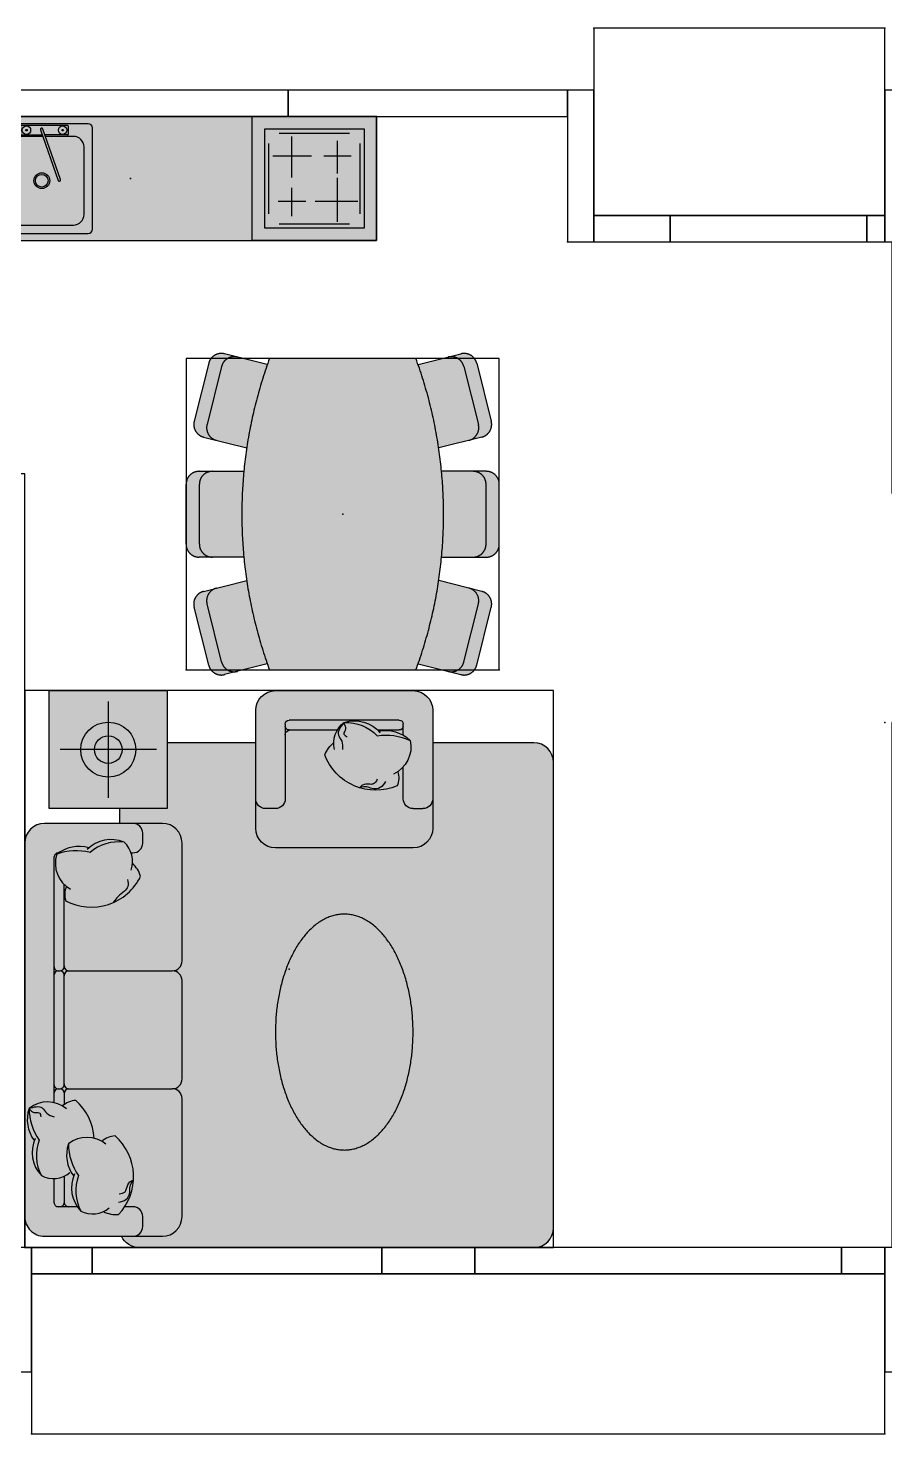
# Model space of a CAD drawing. Header units: millimetres. Extents: x 0 to 12300, y -300 to 6493.
# Drawn here: x 3159 to 7297, y -300 to 6493 of the extents above; entities that cross this region are included whole.
import ezdxf

# ---------------------------------------------------------------- set-up
doc = ezdxf.new("R2010")
doc.units = ezdxf.units.MM
for name, color, linetype, true_color in [('Furniture', 37, 'Continuous', 0x75664f), ('FurnitureRefRec', 254, 'Continuous', 0xd5d5d5), ('PT Top Left', 52, 'Continuous', 0xcdcd00), ('PT Top Left Furniture', 211, 'Continuous', 0xff7fff), ('PT Top Right', 96, 'Continuous', 0x007f00), ('PT Top Right Furniture', 200, 'Continuous', 0xbf3fff), ('Walls', 1, 'Continuous', 0xff0000)]:
    doc.layers.add(name, color=color, linetype=linetype, true_color=true_color)
for name, color, linetype in [('Rooms$Living Room', 7, 'Continuous'), ('Rooms$Terrace', 7, 'Continuous'), ('Windows', 7, 'Continuous')]:
    doc.layers.add(name, color=color, linetype=linetype)

# ---------------------------------------------------------------- blocks, each defined once
blk = doc.blocks.new('Tafel Klein')
at = {"layer": 'Furniture', "true_color": 0xffffff}
blk.add_hatch(color=7, dxfattribs=at).paths.add_polyline_path([(717.8, 449.1), (647.5, 729.5), (647.2, 730.6), (646.9, 731.7), (646.6, 732.8), (646.2, 733.8), (645.9, 734.9), (645.5, 736), (645.1, 737), (644.7, 738.1), (644.2, 739.1), (643.8, 740.1), (643.3, 741.1), (642.8, 742.1), (642.3, 743.1), (641.8, 744.1), (640.7, 746), (639.6, 747.8), (638.5, 749.6), (637.2, 751.3), (636, 753), (634.7, 754.6), (633.3, 756.1), (632, 757.6), (630.5, 759), (629.2, 760.3), (627.9, 761.5), (626.5, 762.7), (625, 763.8), (623.5, 765), (622, 766.1), (620.4, 767.1), (618.8, 768.1), (617.1, 769.1), (615.3, 770), (613.6, 770.9), (611.8, 771.7), (609.9, 772.5), (608, 773.2), (606.1, 773.9), (604.2, 774.5), (602.2, 775), (600.2, 775.5), (598.1, 775.9), (596.1, 776.3), (594, 776.6), (592, 776.8), (589.9, 776.9), (587.8, 777), (585.7, 777), (583.6, 776.9), (581.5, 776.8), (579.4, 776.6), (577.4, 776.3), (575.3, 776), (573.3, 775.6), (571.3, 775.1), (364.2, 723.2), (353.6, 752.7), (-353.6, 752.7), (-364.2, 723.2), (-571.3, 775.1), (-573.3, 775.6), (-575.4, 776), (-577.5, 776.4), (-579.6, 776.6), (-581.7, 776.8), (-583.8, 777), (-585.9, 777), (-588.1, 777), (-590.2, 776.9), (-592.3, 776.7), (-594.4, 776.5), (-596.5, 776.2), (-598.6, 775.8), (-600.7, 775.4), (-602.7, 774.9), (-604.7, 774.3), (-606.7, 773.7), (-608.7, 773), (-610.6, 772.2), (-612.5, 771.4), (-614.3, 770.6), (-616.1, 769.6), (-617.8, 768.7), (-619.5, 767.6), (-621.2, 766.6), (-622.8, 765.5), (-624.4, 764.3), (-625.9, 763.2), (-627.3, 762), (-628.7, 760.7), (-630.1, 759.5), (-631.4, 758.2), (-632.7, 756.8), (-634, 755.3), (-635.3, 753.8), (-636.5, 752.2), (-637.7, 750.6), (-638.9, 748.9), (-640, 747.2), (-641.1, 745.4), (-642.1, 743.6), (-643, 741.7), (-643.9, 739.7), (-644.8, 737.8), (-645.6, 735.7), (-646.3, 733.7), (-646.9, 731.6), (-647.2, 730.5), (-647.5, 729.5), (-717.8, 449.1), (-718.3, 447.1), (-718.7, 445), (-719, 442.9), (-719.3, 440.8), (-719.5, 438.7), (-719.6, 436.6), (-719.7, 434.5), (-719.6, 432.3), (-719.6, 430.2), (-719.4, 428.1), (-719.2, 426), (-718.9, 423.9), (-718.5, 421.8), (-718.1, 419.7), (-717.5, 417.7), (-717, 415.7), (-716.3, 413.7), (-715.6, 411.7), (-714.9, 409.8), (-714.1, 407.9), (-713.2, 406.1), (-712.3, 404.3), (-711.3, 402.6), (-710.3, 400.8), (-709.2, 399.2), (-708.1, 397.6), (-707, 396), (-705.8, 394.5), (-704.6, 393.1), (-703.4, 391.7), (-702.1, 390.3), (-700.8, 389), (-699.4, 387.7), (-698, 386.4), (-696.5, 385.1), (-694.9, 383.9), (-693.3, 382.7), (-691.6, 381.5), (-689.9, 380.4), (-688.1, 379.3), (-686.2, 378.3), (-684.3, 377.4), (-682.4, 376.5), (-680.4, 375.6), (-678.4, 374.8), (-676.3, 374.1), (-674.2, 373.5), (-673.2, 373.2), (-672.1, 372.9), (-463.7, 320.7), (-471.4, 263.8), (-477.5, 207.4), (-693.8, 207.4), (-695.5, 207.3), (-697.1, 207.3), (-698.7, 207.2), (-700.4, 207), (-702, 206.8), (-703.6, 206.6), (-705.2, 206.3), (-706.8, 206), (-708.4, 205.6), (-710, 205.2), (-711.6, 204.8), (-713.1, 204.3), (-714.6, 203.8), (-716.1, 203.3), (-717.6, 202.7), (-719.1, 202.1), (-720.5, 201.4), (-721.9, 200.7), (-723.3, 200), (-724.6, 199.3), (-726, 198.5), (-727.3, 197.7), (-728.6, 196.9), (-729.8, 196), (-731, 195.2), (-732.2, 194.3), (-733.4, 193.4), (-734.5, 192.4), (-735.6, 191.5), (-736.6, 190.5), (-737.7, 189.5), (-738.7, 188.5), (-739.6, 187.5), (-740.6, 186.5), (-741.5, 185.5), (-742.4, 184.4), (-743.3, 183.3), (-744.2, 182.1), (-745, 181), (-745.8, 179.8), (-746.7, 178.5), (-747.4, 177.3), (-748.2, 176), (-748.9, 174.7), (-749.6, 173.4), (-750.3, 172), (-751, 170.6), (-751.6, 169.2), (-752.2, 167.8), (-752.7, 166.3), (-753.3, 164.9), (-753.8, 163.4), (-754.2, 161.9), (-754.6, 160.4), (-755, 158.8), (-755.3, 157.3), (-755.6, 155.7), (-755.9, 154.1), (-756.1, 152.5), (-756.3, 151), (-756.5, 149.4), (-756.6, 147.8), (-756.6, 146.2), (-756.6, 144.5), (-756.6, -144.5), (-756.6, -146.1), (-756.6, -147.8), (-756.4, -149.4), (-756.3, -151), (-756.1, -152.7), (-755.9, -154.3), (-755.6, -155.9), (-755.3, -157.5), (-754.9, -159.1), (-754.5, -160.7), (-754.1, -162.2), (-753.6, -163.8), (-753.1, -165.3), (-752.6, -166.8), (-752, -168.3), (-751.4, -169.7), (-750.7, -171.1), (-750, -172.6), (-749.3, -173.9), (-748.6, -175.3), (-747.8, -176.6), (-747, -177.9), (-746.2, -179.2), (-745.3, -180.5), (-744.4, -181.7), (-743.6, -182.9), (-742.6, -184), (-741.7, -185.1), (-740.8, -186.2), (-739.8, -187.3), (-738.8, -188.3), (-737.8, -189.3), (-736.8, -190.3), (-735.8, -191.2), (-734.7, -192.1), (-733.7, -193.1), (-732.5, -193.9), (-731.4, -194.8), (-730.2, -195.7), (-729, -196.5), (-727.8, -197.3), (-726.6, -198.1), (-725.3, -198.9), (-724, -199.6), (-722.6, -200.3), (-721.3, -201), (-719.9, -201.6), (-718.5, -202.3), (-717.1, -202.8), (-715.6, -203.4), (-714.1, -203.9), (-712.7, -204.4), (-711.1, -204.9), (-709.6, -205.3), (-708.1, -205.7), (-706.5, -206), (-705, -206.3), (-703.4, -206.6), (-701.8, -206.8), (-700.2, -207), (-698.6, -207.1), (-697, -207.2), (-695.4, -207.3), (-693.8, -207.3), (-477.5, -207.3), (-471.4, -263.8), (-463.7, -320.6), (-672.1, -372.8), (-673.2, -373.1), (-674.3, -373.4), (-675.4, -373.8), (-676.5, -374.1), (-677.6, -374.5), (-678.6, -374.8), (-679.7, -375.2), (-680.7, -375.7), (-681.7, -376.1), (-682.8, -376.6), (-683.8, -377), (-684.8, -377.5), (-685.7, -378), (-686.7, -378.5), (-688.6, -379.6), (-690.5, -380.7), (-692.2, -381.9), (-694, -383.1), (-695.6, -384.4), (-697.2, -385.7), (-698.8, -387), (-700.3, -388.4), (-701.7, -389.8), (-702.9, -391.1), (-704.1, -392.4), (-705.3, -393.8), (-706.5, -395.3), (-707.6, -396.8), (-708.7, -398.3), (-709.8, -399.9), (-710.8, -401.6), (-711.7, -403.3), (-712.7, -405), (-713.6, -406.8), (-714.4, -408.6), (-715.2, -410.4), (-715.9, -412.3), (-716.5, -414.2), (-717.1, -416.2), (-717.7, -418.2), (-718.2, -420.2), (-718.6, -422.2), (-718.9, -424.2), (-719.2, -426.3), (-719.4, -428.4), (-719.6, -430.5), (-719.7, -432.5), (-719.7, -434.6), (-719.6, -436.7), (-719.5, -438.8), (-719.3, -440.9), (-719, -443), (-718.7, -445), (-718.2, -447), (-717.8, -449.1), (-647.5, -729.4), (-647.2, -730.5), (-646.9, -731.6), (-646.6, -732.7), (-646.2, -733.8), (-645.9, -734.8), (-645.5, -735.9), (-645.1, -737), (-644.7, -738), (-644.2, -739), (-643.8, -740), (-643.3, -741.1), (-642.8, -742), (-642.3, -743), (-641.8, -744), (-640.7, -745.9), (-639.6, -747.7), (-638.5, -749.5), (-637.2, -751.2), (-636, -752.9), (-634.7, -754.5), (-633.3, -756.1), (-632, -757.5), (-630.5, -759), (-629.2, -760.2), (-627.9, -761.4), (-626.5, -762.6), (-625, -763.8), (-623.5, -764.9), (-622, -766), (-620.4, -767), (-618.8, -768.1), (-617.1, -769), (-615.3, -770), (-613.6, -770.8), (-611.8, -771.7), (-609.9, -772.4), (-608, -773.2), (-606.1, -773.8), (-604.2, -774.4), (-602.2, -775), (-600.2, -775.4), (-598.1, -775.9), (-596.1, -776.2), (-594, -776.5), (-592, -776.7), (-589.9, -776.9), (-587.8, -776.9), (-585.7, -776.9), (-583.6, -776.9), (-581.5, -776.7), (-579.4, -776.5), (-577.4, -776.3), (-575.3, -775.9), (-573.3, -775.5), (-571.3, -775.1), (-364.2, -723.1), (-353.6, -752.6), (353.6, -752.6), (364.2, -723.1), (571.3, -775.1), (573.3, -775.5), (575.4, -775.9), (577.5, -776.3), (579.6, -776.6), (581.7, -776.8), (583.8, -776.9), (585.9, -776.9), (588.1, -776.9), (590.2, -776.8), (592.3, -776.7), (594.4, -776.4), (596.5, -776.1), (598.6, -775.8), (600.7, -775.3), (602.7, -774.8), (604.7, -774.3), (606.7, -773.6), (608.7, -772.9), (610.6, -772.2), (612.5, -771.4), (614.3, -770.5), (616.1, -769.6), (617.8, -768.6), (619.5, -767.6), (621.2, -766.5), (622.8, -765.4), (624.4, -764.3), (625.9, -763.1), (627.3, -761.9), (628.7, -760.7), (630.1, -759.4), (631.4, -758.1), (632.7, -756.7), (634, -755.3), (635.3, -753.7), (636.5, -752.2), (637.7, -750.6), (638.9, -748.9), (640, -747.1), (641.1, -745.3), (642.1, -743.5), (643, -741.6), (643.9, -739.7), (644.8, -737.7), (645.6, -735.7), (646.3, -733.6), (646.9, -731.5), (647.2, -730.5), (647.5, -729.4), (717.8, -449.1), (718.3, -447), (718.7, -444.9), (719, -442.9), (719.3, -440.8), (719.5, -438.6), (719.6, -436.5), (719.7, -434.4), (719.6, -432.3), (719.6, -430.1), (719.4, -428), (719.2, -425.9), (718.9, -423.8), (718.5, -421.7), (718.1, -419.6), (717.5, -417.6), (717, -415.6), (716.3, -413.6), (715.6, -411.7), (714.9, -409.7), (714.1, -407.9), (713.2, -406), (712.3, -404.2), (711.3, -402.5), (710.3, -400.8), (709.2, -399.1), (708.1, -397.5), (707, -396), (705.8, -394.4), (704.6, -393), (703.4, -391.6), (702.1, -390.2), (700.8, -388.9), (699.4, -387.6), (698, -386.3), (696.5, -385), (694.9, -383.8), (693.3, -382.6), (691.6, -381.4), (689.9, -380.3), (688.1, -379.3), (686.2, -378.2), (684.3, -377.3), (682.4, -376.4), (680.4, -375.5), (678.4, -374.8), (676.3, -374.1), (674.2, -373.4), (673.2, -373.1), (672.1, -372.8), (463.7, -320.6), (471.4, -263.8), (477.5, -207.3), (693.8, -207.3), (695.5, -207.3), (697.1, -207.2), (698.7, -207.1), (700.4, -207), (702, -206.8), (703.6, -206.5), (705.2, -206.3), (706.8, -205.9), (708.4, -205.6), (710, -205.2), (711.6, -204.7), (713.1, -204.3), (714.6, -203.8), (716.1, -203.2), (717.6, -202.6), (719.1, -202), (720.5, -201.4), (721.9, -200.7), (723.3, -200), (724.6, -199.2), (726, -198.4), (727.3, -197.6), (728.6, -196.8), (729.8, -196), (731, -195.1), (732.2, -194.2), (733.4, -193.3), (734.5, -192.4), (735.6, -191.4), (736.6, -190.5), (737.7, -189.5), (738.7, -188.5), (739.6, -187.5), (740.6, -186.5), (741.5, -185.4), (742.4, -184.3), (743.3, -183.2), (744.2, -182.1), (745, -180.9), (745.8, -179.7), (746.7, -178.5), (747.4, -177.2), (748.2, -175.9), (748.9, -174.6), (749.6, -173.3), (750.3, -171.9), (751, -170.5), (751.6, -169.1), (752.2, -167.7), (752.7, -166.3), (753.3, -164.8), (753.8, -163.3), (754.2, -161.8), (754.6, -160.3), (755, -158.7), (755.3, -157.2), (755.6, -155.6), (755.9, -154.1), (756.1, -152.5), (756.3, -150.9), (756.5, -149.3), (756.6, -147.7), (756.6, -146.1), (756.6, -144.5), (756.6, 144.5), (756.6, 146.2), (756.6, 147.8), (756.4, 149.5), (756.3, 151.1), (756.1, 152.7), (755.9, 154.4), (755.6, 156), (755.3, 157.6), (754.9, 159.2), (754.5, 160.7), (754.1, 162.3), (753.6, 163.8), (753.1, 165.3), (752.6, 166.8), (752, 168.3), (751.4, 169.8), (750.7, 171.2), (750, 172.6), (749.3, 174), (748.6, 175.4), (747.8, 176.7), (747, 178), (746.2, 179.3), (745.3, 180.5), (744.4, 181.7), (743.6, 182.9), (742.6, 184.1), (741.7, 185.2), (740.8, 186.3), (739.8, 187.4), (738.8, 188.4), (737.8, 189.4), (736.8, 190.3), (735.8, 191.3), (734.7, 192.2), (733.7, 193.1), (732.5, 194), (731.4, 194.9), (730.2, 195.7), (729, 196.6), (727.8, 197.4), (726.6, 198.2), (725.3, 198.9), (724, 199.7), (722.6, 200.4), (721.3, 201.1), (719.9, 201.7), (718.5, 202.3), (717.1, 202.9), (715.6, 203.5), (714.1, 204), (712.7, 204.5), (711.1, 204.9), (709.6, 205.3), (708.1, 205.7), (706.5, 206.1), (705, 206.4), (703.4, 206.6), (701.8, 206.9), (700.2, 207), (698.6, 207.2), (697, 207.3), (695.4, 207.3), (693.8, 207.4), (477.5, 207.4), (471.4, 263.8), (463.7, 320.7), (672.1, 372.9), (673.2, 373.2), (674.3, 373.5), (675.4, 373.8), (676.5, 374.2), (677.6, 374.5), (678.6, 374.9), (679.7, 375.3), (680.7, 375.7), (681.7, 376.2), (682.8, 376.6), (683.8, 377.1), (684.8, 377.6), (685.7, 378.1), (686.7, 378.6), (688.6, 379.6), (690.5, 380.8), (692.2, 381.9), (694, 383.2), (695.6, 384.4), (697.2, 385.7), (698.8, 387.1), (700.3, 388.4), (701.7, 389.8), (702.9, 391.1), (704.1, 392.5), (705.3, 393.9), (706.5, 395.3), (707.6, 396.8), (708.7, 398.4), (709.8, 400), (710.8, 401.6), (711.7, 403.3), (712.7, 405.1), (713.6, 406.8), (714.4, 408.6), (715.2, 410.5), (715.9, 412.4), (716.5, 414.3), (717.1, 416.2), (717.7, 418.2), (718.2, 420.2), (718.6, 422.3), (718.9, 424.3), (719.2, 426.4), (719.4, 428.4), (719.6, 430.5), (719.7, 432.6), (719.7, 434.7), (719.6, 436.8), (719.5, 438.9), (719.3, 441), (719, 443), (718.7, 445.1), (718.2, 447.1)], flags=0)
at = {"layer": 'Furniture', "color": 37, "true_color": 0x766750}
for p, q in [((-364.2, 723.2), (-571.3, 775.1)), ((353.6, 752.7), (-353.6, 752.7)), ((364.2, 723.2), (571.3, 775.1)), ((-647.5, 729.5), (-717.8, 449.1)), ((-585.2, 713.9), (-655.5, 433.5)), ((585.2, 713.9), (655.5, 433.5)), ((647.5, 729.5), (717.8, 449.1)), ((-672.1, 372.9), (-463.7, 320.7)), ((672.1, 372.9), (463.7, 320.7)), ((-477.5, 207.4), (-693.8, 207.4)), ((477.5, 207.4), (693.8, 207.4)), ((-756.6, 144.5), (-756.6, -144.5)), ((-692.5, 144.5), (-692.5, -144.5)), ((692.5, 144.5), (692.5, -144.5)), ((756.6, 144.5), (756.6, -144.5)), ((-693.8, -207.3), (-477.5, -207.3)), ((693.8, -207.3), (477.5, -207.3)), ((-672.1, -372.8), (-463.7, -320.6)), ((672.1, -372.8), (463.7, -320.6)), ((-647.5, -729.4), (-717.8, -449.1)), ((-585.2, -713.8), (-655.5, -433.4)), ((585.2, -713.8), (655.5, -433.4)), ((647.5, -729.4), (717.8, -449.1)), ((-364.2, -723.1), (-571.3, -775.1)), ((364.2, -723.1), (571.3, -775.1)), ((-353.6, -752.6), (353.6, -752.6))]:
    blk.add_line(p, q, dxfattribs=at)
for points, weights, knots in [([(-571.3, 775.1), (-606.2, 783.9), (-631.4, 758.2), (-643.3, 746), (-647.5, 729.5)], [0.867603017262, 0.80819349433, 1, 0.898913286966, 0.86760301733], [0.542131, 0.542131, 0.542131, 1.570796, 1.570796, 2.112928, 2.112928, 2.112928]), ([(-509, 759.5), (-543.9, 768.3), (-569.1, 742.6), (-581.1, 730.4), (-585.2, 713.9)], [0.867603017262, 0.80819349433, 1, 0.898913286966, 0.86760301733], [0.542131, 0.542131, 0.542131, 1.570796, 1.570796, 2.112928, 2.112928, 2.112928]), ([(-353.6, 752.7), (-487.4, 388.2), (-487.4, 0), (-487.4, -388.2), (-353.6, -752.6)], [0.894970330642, 0.931433878793, 1, 0.931434366742, 0.894970849628], [83.8869053, 83.8869053, 83.8869053, 84.2546278, 84.2546278, 84.6223476, 84.6223476, 84.6223476]), ([(353.6, -752.6), (487.4, -388.2), (487.4, 0), (487.4, 388.2), (353.6, 752.7)], [0.894969993098, 0.931433561432, 1, 0.931434684103, 0.894971187177], [163.4291459, 163.4291459, 163.4291459, 163.79687, 163.79687, 164.1645881, 164.1645881, 164.1645881]), ([(585.2, 713.9), (580.9, 731), (568.3, 743.4), (543.2, 768.1), (509, 759.5)], [0.865560827915, 0.89548724903, 1, 0.811619532258, 0.865560827856], [5.72268, 5.72268, 5.72268, 6.283185, 6.283185, 7.293476, 7.293476, 7.293476]), ([(647.5, 729.5), (643.2, 746.6), (630.5, 759), (605.4, 783.7), (571.3, 775.1)], [0.865560827915, 0.89548724903, 1, 0.811619532258, 0.865560827856], [5.72268, 5.72268, 5.72268, 6.283185, 6.283185, 7.293476, 7.293476, 7.293476]), ([(-717.8, 449.1), (-726.5, 414.2), (-700.8, 389), (-688.7, 377.1), (-672.1, 372.9)], [0.86760301733, 0.80819349422, 1, 0.898913286856, 0.867603017262], [2.112928, 2.112928, 2.112928, 3.141593, 3.141593, 3.683724, 3.683724, 3.683724]), ([(-655.5, 433.5), (-664.3, 398.6), (-638.6, 373.4), (-626.4, 361.4), (-609.9, 357.3)], [0.86760301733, 0.80819349422, 1, 0.898913286856, 0.867603017262], [2.112928, 2.112928, 2.112928, 3.141593, 3.141593, 3.683724, 3.683724, 3.683724]), ([(609.9, 357.3), (627, 361.6), (639.4, 374.2), (664.1, 399.4), (655.5, 433.5)], [0.865560827856, 0.895487248928, 1, 0.811619532156, 0.865560827915], [4.151884, 4.151884, 4.151884, 4.712389, 4.712389, 5.72268, 5.72268, 5.72268]), ([(672.1, 372.9), (689.3, 377.2), (701.7, 389.8), (726.3, 415), (717.8, 449.1)], [0.865560827856, 0.895487248928, 1, 0.811619532156, 0.865560827915], [4.151884, 4.151884, 4.151884, 4.712389, 4.712389, 5.72268, 5.72268, 5.72268]), ([(-693.8, 207.4), (-720.2, 207.4), (-738.7, 188.5), (-756.6, 170.2), (-756.6, 144.5)], [0.853572831098, 0.851866086227, 1, 0.855240694964, 0.853572831098], [0.776349, 0.776349, 0.776349, 1.570796, 1.570796, 2.347145, 2.347145, 2.347145]), ([(-629.6, 207.4), (-656, 207.4), (-674.5, 188.5), (-692.5, 170.2), (-692.5, 144.5)], [0.853572831098, 0.851866086227, 1, 0.855240694964, 0.853572831098], [0.776349, 0.776349, 0.776349, 1.570796, 1.570796, 2.347145, 2.347145, 2.347145]), ([(692.5, 144.5), (692.5, 170.9), (673.6, 189.4), (655.3, 207.4), (629.6, 207.4)], [0.853572831098, 0.851866086223, 1, 0.85524069496, 0.853572831098], [5.488738, 5.488738, 5.488738, 6.283185, 6.283185, 7.059534, 7.059534, 7.059534]), ([(756.6, 144.5), (756.6, 170.9), (737.8, 189.4), (719.5, 207.4), (693.8, 207.4)], [0.853572831098, 0.851866086223, 1, 0.85524069496, 0.853572831098], [5.488738, 5.488738, 5.488738, 6.283185, 6.283185, 7.059534, 7.059534, 7.059534]), ([(-756.6, -144.5), (-756.6, -170.9), (-737.8, -189.3), (-719.5, -207.3), (-693.8, -207.3)], [0.853572831098, 0.851866086223, 1, 0.85524069496, 0.853572831098], [2.347145, 2.347145, 2.347145, 3.141593, 3.141593, 3.917942, 3.917942, 3.917942]), ([(-692.5, -144.5), (-692.5, -170.9), (-673.6, -189.3), (-655.3, -207.3), (-629.6, -207.3)], [0.853572831098, 0.851866086223, 1, 0.85524069496, 0.853572831098], [2.347145, 2.347145, 2.347145, 3.141593, 3.141593, 3.917942, 3.917942, 3.917942]), ([(629.6, -207.3), (656, -207.3), (674.5, -188.5), (692.5, -170.1), (692.5, -144.5)], [0.853572831098, 0.851866086227, 1, 0.855240694964, 0.853572831098], [3.917942, 3.917942, 3.917942, 4.712389, 4.712389, 5.488738, 5.488738, 5.488738]), ([(693.8, -207.3), (720.2, -207.3), (738.7, -188.5), (756.6, -170.1), (756.6, -144.5)], [0.853572831098, 0.851866086227, 1, 0.855240694964, 0.853572831098], [3.917942, 3.917942, 3.917942, 4.712389, 4.712389, 5.488738, 5.488738, 5.488738]), ([(-672.1, -372.8), (-689.3, -377.1), (-701.7, -389.8), (-726.3, -414.9), (-717.8, -449.1)], [0.865560827856, 0.895487248928, 1, 0.811619532156, 0.865560827915], [1.010291, 1.010291, 1.010291, 1.570796, 1.570796, 2.581087, 2.581087, 2.581087]), ([(-609.9, -357.2), (-627, -361.5), (-639.4, -374.2), (-664.1, -399.3), (-655.5, -433.4)], [0.865560827856, 0.895487248928, 1, 0.811619532156, 0.865560827915], [1.010291, 1.010291, 1.010291, 1.570796, 1.570796, 2.581087, 2.581087, 2.581087]), ([(655.5, -433.4), (664.3, -398.5), (638.6, -373.3), (626.4, -361.4), (609.9, -357.2)], [0.86760301733, 0.80819349422, 1, 0.898913286857, 0.867603017262], [5.25452, 5.25452, 5.25452, 6.283185, 6.283185, 6.825317, 6.825317, 6.825317]), ([(717.8, -449.1), (726.5, -414.1), (700.8, -388.9), (688.7, -377), (672.1, -372.8)], [0.86760301733, 0.80819349422, 1, 0.898913286856, 0.867603017262], [57.559217, 57.559217, 57.559217, 58.587882, 58.587882, 59.130014, 59.130014, 59.130014]), ([(-647.5, -729.4), (-643.2, -746.6), (-630.5, -759), (-605.4, -783.6), (-571.3, -775.1)], [0.865560827915, 0.89548724903, 1, 0.811619532258, 0.865560827856], [2.581087, 2.581087, 2.581087, 3.141593, 3.141593, 4.151884, 4.151884, 4.151884]), ([(-585.2, -713.8), (-580.9, -731), (-568.3, -743.4), (-543.2, -768), (-509, -759.4)], [0.865560827915, 0.89548724903, 1, 0.811619532258, 0.865560827856], [2.581087, 2.581087, 2.581087, 3.141593, 3.141593, 4.151884, 4.151884, 4.151884]), ([(509, -759.4), (543.9, -768.2), (569.1, -742.5), (581.1, -730.3), (585.2, -713.8)], [0.867603017262, 0.80819349433, 1, 0.898913286966, 0.86760301733], [3.683724, 3.683724, 3.683724, 4.712389, 4.712389, 5.25452, 5.25452, 5.25452]), ([(571.3, -775.1), (606.2, -783.8), (631.4, -758.1), (643.3, -745.9), (647.5, -729.4)], [0.867603017262, 0.80819349433, 1, 0.898913286966, 0.86760301733], [23.785372, 23.785372, 23.785372, 24.814037, 24.814037, 25.356168, 25.356168, 25.356168])]:
    blk.add_rational_spline(points, weights, degree=2, knots=knots, dxfattribs=at)
at = {"layer": 'FurnitureRefRec'}
blk.add_lwpolyline([(-756.6, -752.6), (756.6, -752.6), (756.6, 752.6), (-756.6, 752.6)], close=True, dxfattribs=at)
at = {"layer": 'PT Top Left Furniture'}
blk.add_point((-756.6, 752.6), dxfattribs=at)
at = {"layer": 'PT Top Right Furniture'}
blk.add_point((756.6, 752.6), dxfattribs=at)
blk = doc.blocks.new('Keuken')
at = {"layer": 'Furniture', "true_color": 0xffffff}
blk.add_hatch(color=7, dxfattribs=at).paths.add_polyline_path([(-1111.5, -300), (1200, -300), (1200, 300), (-1111.5, 300)], flags=0)
at = {"layer": 'Furniture', "color": 37, "true_color": 0x766750}
for p, q in [((-981.5, 220), (-641.5, 220)), ((-921.2, -3.3), (-921.2, 208.5)), ((260.4, 244.8), (260.4, -244.8)), ((1107, 265.2), (280.8, 265.2)), ((658.2, 224.4), (352.2, 224.4)), ((1127.4, -244.8), (1127.4, 244.8)), ((-1031.5, -170), (-1031.5, 170)), ((-700.4, 44.3), (-700.4, 181.8)), ((-591.5, 170), (-591.5, -170)), ((301.2, 173.4), (301.2, -153)), ((709.2, -153), (709.2, 173.4)), ((-815.1, 108.8), (-1022.1, 108.8)), ((-637.1, 108.8), (-770.6, 108.8)), ((414.1, 4.9), (499.7, -239.4)), ((511.2, -235.3), (425.7, 8.9)), ((-921.2, -182.8), (-921.2, -24.4)), ((-700.4, -203.9), (-700.4, -4.8)), ((-857.9, -110), (-989.8, -110)), ((-611.3, -110), (-797.9, -110)), ((-641.5, -220), (-981.5, -220)), ((280.8, -265.2), (1107, -265.2)), ((352.2, -204), (487.3, -204)), ((375.9, -215.7), (375.9, -252)), ((379.9, -210.6), (489.6, -210.6)), ((500.2, -204), (658.2, -204)), ((604.4, -210.6), (502.5, -210.6)), ((608.3, -252), (608.3, -215.7))]:
    blk.add_line(p, q, dxfattribs=at)
for points in [[(-1111.5, -300), (-1111.5, 300), (-511.5, 300), (-511.5, -300)], [(-1111.5, -300), (1200, -300), (1200, 300), (-1111.5, 300)], [(-1051.5, -240), (-1051.5, 240), (-571.5, 240), (-571.5, -240)], [(734.7, 142.8), (1090.3, 142.8), (1090.3, 183.6), (734.7, 183.6)], [(1090.3, 102), (1090.3, 61.2), (734.7, 61.2), (734.7, 102)], [(1090.3, 20.4), (1090.3, -20.4), (734.7, -20.4), (734.7, 20.4)], [(1090.3, -61.2), (1090.3, -102), (734.7, -102), (734.7, -61.2)], [(1090.3, -142.8), (1090.3, -183.6), (734.7, -183.6), (734.7, -142.8)]]:
    blk.add_lwpolyline(points, close=True, dxfattribs=at)
blk.add_lwpolyline([(379.9, -257.1), (492.1, -257.1), (604.4, -257.1)], dxfattribs=at)
for centre, radius in [((505.2, 10.2), 38.2), ((505.2, 10.2), 30.6), ((404.8, -233.8), 20.4), ((404.8, -233.8), 3.81), ((404.8, -233.8), 3.81), ((579.4, -233.8), 20.4), ((579.4, -233.8), 3.81), ((579.4, -233.8), 3.81)]:
    blk.add_circle(centre, radius, dxfattribs=at)
for centre, radius, start, end in [((280.8, 244.8), 20.4, 90, 180), ((352.2, 173.4), 51, 90, 180), ((658.2, 173.4), 51, 360, 90), ((1107, 244.8), 20.4, 360, 90), ((419.9, 6.9), 6.12, 19.29788, 199.29788), ((352.2, -153), 51, 180, 270), ((658.2, -153), 51, 270, 0), ((280.8, -244.8), 20.4, 180, 270), ((381, -215.7), 5.1, 90, 180), ((381, -252), 5.1, 180, 270), ((505.4, -237.3), 6.12, 199.29788, 19.29788), ((603.2, -215.7), 5.1, 360, 90), ((603.2, -252), 5.1, 270, 0), ((1107, -244.8), 20.4, 270, 0)]:
    blk.add_arc(centre, radius, start, end, dxfattribs=at)
at = {"layer": 'FurnitureRefRec'}
blk.add_lwpolyline([(-1111.5, -300), (1200, -300), (1200, 300), (-1111.5, 300)], close=True, dxfattribs=at)
at = {"layer": 'PT Top Left Furniture'}
blk.add_point((1200, -300), dxfattribs=at)
at = {"layer": 'PT Top Right Furniture'}
blk.add_point((-1111.5, -300), dxfattribs=at)
blk = doc.blocks.new('Zithoek')
at = {"layer": 'Furniture', "true_color": 0xffffff}
blk.add_hatch(color=7, dxfattribs=at).paths.add_polyline_path([(1345.7, -723.3), (1345.6, -726.6), (1345.4, -729.9), (1345.2, -733.1), (1344.8, -736.4), (1344.3, -739.6), (1343.6, -742.8), (1342.9, -746), (1342.1, -749.2), (1341.1, -752.3), (1340.1, -755.4), (1338.9, -758.5), (1337.7, -761.5), (1336.3, -764.5), (1334.8, -767.4), (1333.3, -770.3), (1331.6, -773.1), (1329.8, -775.8), (1328, -778.5), (1326, -781.2), (1324, -783.7), (1321.9, -786.2), (1319.7, -788.6), (1317.4, -791), (1315, -793.2), (1312.5, -795.4), (1310, -797.5), (1307.4, -799.5), (1304.8, -801.4), (1302, -803.2), (1299.3, -804.9), (1296.4, -806.6), (1293.5, -808.1), (1290.6, -809.5), (1290.6, -1182.1), (1290.5, -1185.4), (1290.4, -1188.6), (1290.1, -1191.8), (1289.7, -1195.1), (1289.2, -1198.3), (1288.6, -1201.5), (1287.9, -1204.6), (1287.1, -1207.8), (1286.1, -1210.9), (1285.1, -1213.9), (1284, -1217), (1282.7, -1220), (1281.4, -1222.9), (1279.9, -1225.8), (1278.4, -1228.7), (1276.8, -1231.5), (1275, -1234.2), (1273.2, -1236.9), (1271.3, -1239.5), (1269.3, -1242.1), (1267.2, -1244.6), (1265, -1247), (1262.8, -1249.3), (1260.4, -1251.6), (1258, -1253.7), (1255.5, -1255.8), (1253, -1257.8), (1250.4, -1259.7), (1247.7, -1261.6), (1244.9, -1263.3), (1242.1, -1264.9), (1239.3, -1266.5), (1236.4, -1267.9), (1233.4, -1269.3), (1230.4, -1270.5), (1227.4, -1271.6), (1224.3, -1272.7), (1221.2, -1273.6), (1218.1, -1274.4), (1214.9, -1275.1), (1211.7, -1275.7), (1208.5, -1276.2), (1205.3, -1276.6), (1202.1, -1276.9), (1198.8, -1277.1), (1195.6, -1277.1), (-609.4, -1277.1), (-612.7, -1277.1), (-615.9, -1276.9), (-619.1, -1276.6), (-622.4, -1276.2), (-625.6, -1275.7), (-628.7, -1275.1), (-631.9, -1274.4), (-635, -1273.6), (-638.2, -1272.7), (-641.2, -1271.6), (-644.3, -1270.5), (-647.3, -1269.3), (-650.2, -1267.9), (-653.1, -1266.5), (-656, -1264.9), (-658.8, -1263.3), (-661.5, -1261.6), (-664.2, -1259.7), (-666.8, -1257.8), (-669.4, -1255.8), (-671.9, -1253.7), (-674.3, -1251.6), (-676.6, -1249.3), (-678.8, -1247), (-681, -1244.6), (-683.1, -1242.1), (-685.1, -1239.5), (-687, -1236.9), (-688.9, -1234.2), (-690.6, -1231.5), (-692.2, -1228.7), (-693.8, -1225.8), (-695.2, -1222.9), (-696.6, -1220), (-697.8, -1217), (-698.9, -1213.9), (-700, -1210.9), (-700.9, -1207.8), (-701.7, -1204.6), (-702.4, -1201.5), (-703, -1198.3), (-703.5, -1195.1), (-703.9, -1191.8), (-704.2, -1188.6), (-704.4, -1185.4), (-704.4, -1182.1), (-704.4, -818.3), (-775.7, -818.3), (-775.7, -1158.4), (-1345.7, -1158.4), (-1345.7, -588.4), (-1094.2, -588.4), (-1094.2, -160.9), (-1250.7, -160.9), (-1254, -160.8), (-1257.3, -160.6), (-1260.6, -160.4), (-1263.9, -160), (-1267.2, -159.4), (-1270.4, -158.8), (-1273.7, -158.1), (-1276.9, -157.2), (-1280, -156.2), (-1283.2, -155.1), (-1286.3, -154), (-1289.3, -152.7), (-1292.3, -151.3), (-1295.3, -149.8), (-1298.2, -148.1), (-1301, -146.4), (-1303.8, -144.6), (-1306.5, -142.7), (-1309.2, -140.7), (-1311.7, -138.6), (-1314.2, -136.5), (-1316.7, -134.2), (-1319, -131.9), (-1321.3, -129.4), (-1323.4, -126.9), (-1325.5, -124.4), (-1327.5, -121.7), (-1329.4, -119), (-1331.2, -116.2), (-1332.9, -113.4), (-1334.6, -110.5), (-1336.1, -107.5), (-1337.5, -104.5), (-1338.8, -101.5), (-1339.9, -98.4), (-1341, -95.2), (-1342, -92.1), (-1342.8, -88.9), (-1343.6, -85.6), (-1344.2, -82.4), (-1344.7, -79.1), (-1345.2, -75.8), (-1345.4, -72.5), (-1345.6, -69.2), (-1345.7, -65.9), (-1345.7, 599.1), (-1345.6, 602.4), (-1345.4, 605.6), (-1345.2, 608.8), (-1344.8, 612.1), (-1344.3, 615.3), (-1343.7, 618.5), (-1343, 621.6), (-1342.1, 624.8), (-1341.2, 627.9), (-1340.2, 630.9), (-1339, 634), (-1337.8, 637), (-1336.5, 639.9), (-1335, 642.8), (-1333.5, 645.7), (-1331.8, 648.5), (-1330.1, 651.2), (-1328.3, 653.9), (-1326.4, 656.5), (-1324.4, 659.1), (-1322.3, 661.6), (-1320.1, 664), (-1317.8, 666.3), (-1315.5, 668.6), (-1313.1, 670.7), (-1310.6, 672.8), (-1308.1, 674.8), (-1305.5, 676.7), (-1302.8, 678.6), (-1300, 680.3), (-1297.2, 681.9), (-1294.4, 683.5), (-1291.5, 684.9), (-1288.5, 686.3), (-1285.5, 687.5), (-1282.5, 688.6), (-1279.4, 689.7), (-1276.3, 690.6), (-1273.2, 691.4), (-1270, 692.1), (-1266.8, 692.7), (-1263.6, 693.2), (-1260.4, 693.6), (-1257.2, 693.9), (-1253.9, 694.1), (-1250.7, 694.1), (-1094.2, 694.1), (-1094.2, 1182.1), (-1094.2, 1185.4), (-1094, 1188.6), (-1093.7, 1191.8), (-1093.3, 1195.1), (-1092.9, 1198.3), (-1092.2, 1201.5), (-1091.5, 1204.6), (-1090.7, 1207.8), (-1089.8, 1210.9), (-1088.7, 1213.9), (-1087.6, 1217), (-1086.4, 1220), (-1085, 1222.9), (-1083.6, 1225.8), (-1082, 1228.7), (-1080.4, 1231.5), (-1078.7, 1234.2), (-1076.8, 1236.9), (-1074.9, 1239.5), (-1072.9, 1242.1), (-1070.8, 1244.6), (-1068.7, 1247), (-1066.4, 1249.3), (-1064.1, 1251.6), (-1061.7, 1253.7), (-1059.2, 1255.8), (-1056.6, 1257.8), (-1054, 1259.7), (-1051.3, 1261.6), (-1048.6, 1263.3), (-1045.8, 1264.9), (-1042.9, 1266.5), (-1040, 1267.9), (-1037.1, 1269.3), (-1034.1, 1270.5), (-1031, 1271.6), (-1028, 1272.7), (-1024.9, 1273.6), (-1021.7, 1274.4), (-1018.6, 1275.1), (-1015.4, 1275.7), (-1012.2, 1276.2), (-1008.9, 1276.6), (-1005.7, 1276.9), (-1002.5, 1277.1), (-999.2, 1277.1), (1250.7, 1277.1), (1253.9, 1277.1), (1257.2, 1276.9), (1260.4, 1276.6), (1263.6, 1276.2), (1266.8, 1275.7), (1270, 1275.1), (1273.2, 1274.4), (1276.3, 1273.6), (1279.4, 1272.7), (1282.5, 1271.6), (1285.5, 1270.5), (1288.5, 1269.3), (1291.5, 1267.9), (1294.4, 1266.5), (1297.2, 1264.9), (1300, 1263.3), (1302.8, 1261.6), (1305.5, 1259.7), (1308.1, 1257.8), (1310.6, 1255.8), (1313.1, 1253.7), (1315.5, 1251.6), (1317.8, 1249.3), (1320.1, 1247), (1322.3, 1244.6), (1324.4, 1242.1), (1326.4, 1239.5), (1328.3, 1236.9), (1330.1, 1234.2), (1331.8, 1231.5), (1333.5, 1228.7), (1335, 1225.8), (1336.5, 1222.9), (1337.8, 1220), (1339, 1217), (1340.2, 1213.9), (1341.2, 1210.9), (1342.1, 1207.8), (1343, 1204.6), (1343.7, 1201.5), (1344.3, 1198.3), (1344.8, 1195.1), (1345.2, 1191.8), (1345.4, 1188.6), (1345.6, 1185.4), (1345.7, 1182.1)], flags=0)
at = {"layer": 'Furniture', "color": 37, "true_color": 0x766750}
for p, q in [((-1250.7, 694.1), (-680.7, 694.1)), ((-775.7, 599.1), (-775.7, 646.6)), ((-1345.7, -65.9), (-1345.7, 599.1)), ((-1130.5, 551.6), (-1184.2, 551.6)), ((-1174.7, 551.6), (-1184.2, 551.6)), ((-823.2, 551.6), (-977.3, 551.6)), ((-585.7, 599.1), (-585.7, -65.9)), ((-1203.2, 532.6), (-1203.2, 0.6)), ((-1155.7, 515.4), (-1155.7, 532.6)), ((-1155.7, 427.4), (-1155.7, 515.4)), ((-1203.2, 372.7), (-1203.2, 0.6)), ((-1155.7, 0.6), (-1155.7, 233.6)), ((-1184.2, -18.4), (-823.2, -18.4)), ((-1184.2, -18.4), (-1174.7, -18.4)), ((-775.7, -65.9), (-775.7, -113.4)), ((-680.7, -160.9), (-1250.7, -160.9)), ((-39.4, -517.1), (-609.4, -517.1)), ((530.6, -517.1), (55.6, -517.1)), ((1195.6, -517.1), (625.6, -517.1)), ((-1345.7, -588.4), (-775.7, -588.4)), ((-1345.7, -1158.4), (-1345.7, -588.4)), ((-775.7, -588.4), (-775.7, -1158.4)), ((8.1, -1063.4), (8.1, -564.6)), ((578.1, -1063.4), (578.1, -564.6)), ((-1060.7, -640.6), (-1060.7, -1106.1)), ((-704.4, -612.1), (-704.4, -1182.1)), ((1290.6, -1182.1), (1290.6, -612.1)), ((-609.4, -707.1), (-656.9, -707.1)), ((1243.1, -707.1), (1195.6, -707.1)), ((-561.9, -762.7), (-561.9, -754.6)), ((1148.1, -754.6), (1148.1, -794.1)), ((-1293.4, -873.4), (-827.9, -873.4)), ((-704.4, -818.3), (-775.7, -818.3)), ((1148.1, -1023), (1148.1, -1115.6)), ((-561.9, -1115.6), (-561.9, -1113.2)), ((645.4, -1134.6), (-542.9, -1134.6)), ((-10.9, -1087.1), (-409.5, -1087.1)), ((8.1, -1115.6), (8.1, -1106.1)), ((559.1, -1087.1), (27.1, -1087.1)), ((578.1, -1115.6), (578.1, -1106.1)), ((597.1, -1087.1), (655.2, -1087.1)), ((1000.7, -1087.1), (1129.1, -1087.1)), ((1129.1, -1134.6), (1011.8, -1134.6)), ((-775.7, -1158.4), (-1345.7, -1158.4)), ((-609.4, -1277.1), (1195.6, -1277.1))]:
    blk.add_line(p, q, dxfattribs=at)
for points in [[(1250.7, 1277.1), (-999.2, 1277.1)], [(-1094.2, 1182.1), (-1094.2, 694.1)], [(1345.7, 1182.1), (1345.7, -723.3)], [(-1094.2, -160.9), (-1094.2, -588.4)]]:
    blk.add_lwpolyline(points, dxfattribs=at)
for radius in [133, 66.5]:
    blk.add_circle((-1060.7, -873.4), radius, dxfattribs=at)
for centre, radius, start, end in [((-999.2, 1182.1), 95, 90, 180), ((1250.7, 1182.1), 95, 0, 90), ((-609.4, -612.1), 95, 90, 180), ((-39.4, -564.6), 47.5, 0, 90), ((55.6, -564.6), 47.5, 90, 180), ((530.6, -564.6), 47.5, 0, 90), ((625.6, -564.6), 47.5, 90, 180), ((1195.6, -612.1), 95, 0, 90), ((-656.9, -754.6), 47.5, 90, 180), ((-609.4, -754.6), 47.5, 0, 90), ((-401.4, -863.1), 153.6, 108.05083, 135.76602), ((-563.8, -955.1), 264.2, 331.96637, 64.26029), ((1195.6, -754.6), 47.5, 90, 180), ((1243.1, -754.6), 47.5, 0, 90), ((-464.4, -860.3), 161.8, 157.07848, 225.27394), ((-405.2, -823.6), 209.9, 172.80468, 220.97705), ((-520.7, -879.5), 123.9, 70.31332, 138.43891), ((1003.6, -1015.3), 264.2, 46.29097, 138.58488), ((912.7, -832.8), 107.5, 184.11755, 221.7157), ((1059.2, -948.5), 123.9, 332.11235, 40.23793), ((1032.7, -831), 153.6, 334.78523, 2.50043), ((832.4, -1205.5), 264.2, 93.29422, 138.58488), ((956.1, -976.5), 143.2, 140.07312, 218.61311), ((-425, -1015.7), 168.1, 163.18397, 219.23015), ((-293.2, -1027.7), 278.5, 166.19446, 199.80853), ((840.6, -787.4), 278.5, 270.74272, 304.35679), ((1057.4, -889), 161.8, 245.27732, 313.47277), ((1071, -820.7), 209.9, 249.57421, 297.74657), ((-510.8, -985.9), 143.2, 251.93814, 330.47813), ((-361, -976.1), 107.5, 248.83555, 286.4337), ((-15.7, -1063.4), 23.8, 270, 0), ((31.8, -1063.4), 23.8, 180, 270), ((554.3, -1063.4), 23.8, 270, 0), ((601.8, -1063.4), 23.8, 180, 270), ((741.5, -1023), 107.5, 184.11755, 221.7157), ((784.9, -1166.7), 143.2, 140.07312, 218.61311), ((898.1, -906.7), 168.1, 251.3211, 307.36729), ((888, -1138.6), 123.9, 332.11235, 40.23793), ((1124.3, -1063.4), 23.8, 270, 0), ((-542.9, -1115.6), 19, 180, 270), ((-10.9, -1106.1), 19, 0, 90), ((-10.9, -1115.6), 19, 270, 0), ((27.1, -1106.1), 19, 90, 180), ((27.1, -1115.6), 19, 180, 270), ((559.1, -1106.1), 19, 0, 90), ((559.1, -1115.6), 19, 270, 0), ((597.1, -1106.1), 19, 90, 180), ((597.1, -1115.6), 19, 180, 270), ((1129.1, -1106.1), 19, 0, 90), ((1129.1, -1115.6), 19, 270, 0), ((-609.4, -1182.1), 95, 180, 270), ((669.4, -977.6), 278.5, 270.74272, 304.35679), ((886.2, -1079.2), 161.8, 245.27732, 313.47277), ((899.8, -1010.8), 209.9, 249.57421, 297.74657), ((1195.6, -1182.1), 95, 270, 0), ((726.9, -1096.8), 168.1, 251.3211, 307.36729)]:
    blk.add_arc(centre, radius, start, end, dxfattribs=at)
at = {"layer": 'Furniture', "color": 37, "true_color": 0x766750, "extrusion": (0, 0, -1)}
for centre, radius, start, end in [((1250.7, 599.1), 95, 360, 90), ((823.2, 646.6), 47.5, 90, 180), ((680.7, 599.1), 95, 90, 180), ((1184.2, 532.6), 19, 360, 90), ((1174.7, 532.6), 19, 90, 180), ((985.1, 467.3), 168.1, 348.34741, 44.39359), ((852.7, 467.3), 278.5, 351.35791, 24.97197), ((1073.2, 445.3), 143.2, 77.10159, 155.64157), ((823.2, 599.1), 47.5, 180, 270), ((1128.8, 419.4), 264.2, 157.12981, 249.42373), ((924.9, 422.1), 107.5, 73.999, 111.59715), ((1038.3, 316.1), 161.8, 342.24192, 50.43738), ((982.6, 274.2), 209.9, 357.96813, 46.14049), ((1092.7, 340.2), 123.9, 255.47676, 323.60235), ((975.3, 313.2), 153.6, 293.21427, 320.92946), ((1184.2, 0.6), 19, 270, 360), ((1174.7, 0.6), 19, 180, 270), ((1131.9, 5.4), 23.8, 270, 360), ((1250.7, -65.9), 95, 270, 360), ((823.2, -65.9), 47.5, 90, 180), ((680.7, -65.9), 95, 180, 270), ((823.2, -113.4), 47.5, 180, 270), ((-1250.7, -723.3), 95, 180, 245.15809)]:
    blk.add_arc(centre, radius, start, end, dxfattribs=at)
at = {"layer": 'Furniture', "color": 37, "true_color": 0x766750}
blk.add_rational_spline([(874, 266.6), (874, -65.9), (304, -65.9), (-266, -65.9), (-266, 266.6), (-266, 599.1), (304, 599.1), (874, 599.1), (874, 266.6)], [1, 0.707106781187, 1, 0.707106781187, 1, 0.707106781187, 1, 0.707106781187, 1], degree=2, knots=[0, 0, 0, 1.570796, 1.570796, 3.141593, 3.141593, 4.712389, 4.712389, 6.283185, 6.283185, 6.283185], dxfattribs=at)
for points, knots in [([(-917.3, 426.1), (-907.7, 420.9), (-892.7, 412.9), (-893, 383.8), (-896.8, 357.5), (-882.1, 345.7), (-877.4, 341.9)], [0, 0, 0, 0, 30.809732, 48.502105, 87.157784, 105.377287, 105.377287, 105.377287, 105.377287]), ([(-906.8, 465.5), (-895.1, 458.6), (-870.9, 444.2), (-869.2, 403.8), (-884.3, 373.4), (-880, 353.4), (-877.4, 341.9)], [0, 0, 0, 0, 40.693045, 84.295306, 110.685693, 146.343831, 146.343831, 146.343831, 146.343831]), ([(-1189.7, 263.2), (-1184.6, 266.4), (-1175.8, 272), (-1156.5, 274.9), (-1135.2, 257.1), (-1126.3, 273.9), (-1122.3, 281.4)], [0, 0, 0, 0, 18.679826, 32.574583, 60.178415, 82.503424, 82.503424, 82.503424, 82.503424]), ([(-1189.7, 263.2), (-1169.7, 248.2), (-1139.2, 225.1), (-1100.7, 259.9), (-1075.5, 258.6), (-1062, 257.9)], [0, 0, 0, 0, 66.865751, 102.548873, 144.002226, 144.002226, 144.002226, 144.002226]), ([(-432.9, -779.9), (-421.3, -777.7), (-399.9, -773.4), (-372.7, -797.8), (-354, -825.7), (-334.4, -840.7), (-325.3, -847.6)], [0, 0, 0, 0, 34.961895, 65.058219, 106.592745, 142.250882, 142.250882, 142.250882, 142.250882]), ([(1125.7, -824.4), (1123.3, -811), (1118.5, -783.2), (1081.4, -767.2), (1047.5, -770.6), (1030.4, -759.4), (1020.6, -753)], [0, 0, 0, 0, 40.693045, 84.295306, 110.685693, 146.343831, 146.343831, 146.343831, 146.343831]), ([(1085.1, -820.1), (1083.7, -809.3), (1081.5, -792.4), (1054.2, -782.4), (1028.3, -776.6), (1022.4, -758.7), (1020.6, -753)], [0, 0, 0, 0, 30.809732, 48.502105, 87.157784, 105.377287, 105.377287, 105.377287, 105.377287]), ([(673, -1256.1), (666, -1232.1), (655.3, -1195.3), (701.6, -1171.7), (709.3, -1147.7), (713.4, -1134.9)], [0, 0, 0, 0, 66.865751, 102.548873, 144.002226, 144.002226, 144.002226, 144.002226]), ([(673, -1256.1), (677.8, -1252.5), (686.2, -1246.2), (695.8, -1229.2), (686.7, -1203), (705.5, -1200.6), (713.9, -1199.5)], [0, 0, 0, 0, 18.679826, 32.574583, 60.178415, 82.503424, 82.503424, 82.503424, 82.503424])]:
    blk.add_open_spline(points, degree=3, knots=knots, dxfattribs=at)
at = {"layer": 'FurnitureRefRec'}
blk.add_lwpolyline([(-1345.7, -1277.1), (1345.7, -1277.1), (1345.7, 1277.1), (-1345.7, 1277.1)], close=True, dxfattribs=at)
at = {"layer": 'PT Top Left Furniture'}
blk.add_point((1345.7, -1277.1), dxfattribs=at)
at = {"layer": 'PT Top Right Furniture'}
blk.add_point((-1345.7, -1277.1), dxfattribs=at)

msp = doc.modelspace()

# ---------------------------------------------------------------- linework, layer by layer
at = {"layer": 'PT Top Left'}
for p in [(5891.3, 6492.9), (4415.4, 6192.9), (5764.3, 6192.9), (5891.3, 6192.9), (4415.4, 6065.9), (5764.3, 6065.9), (3652.6, 5765.9), (5891.3, 5586.9), (5764.3, 5459.9), (5891.3, 5459.9), (4678.2, 4144), (4419.1, 1945.7), (3175, 600), (3467.4, 600), (4867.4, 600), (3175, 473), (3467.4, 473), (4867.4, 473), (3175, 0), (3175, -300)]:
    msp.add_point(p, dxfattribs=at)
at = {"layer": 'PT Top Right'}
for p in [(7297.3, 6492.9), (7297.3, 6192.9), (6260.3, 5586.9), (7209.4, 5586.9), (7297.3, 5586.9), (7297.3, 5586.9), (6260.3, 5459.9), (7209.4, 5459.9), (7297.3, 5459.9), (7297.3, 3137.7), (5317.3, 600), (7088.3, 600), (7297.3, 600), (5317.3, 473), (7088.3, 473), (7297.3, 473), (7297.3, 473), (7297.3, -300)]:
    msp.add_point(p, dxfattribs=at)
at = {"layer": 'Rooms$Living Room'}
msp.add_lwpolyline([(2529.8, 4339.9), (2529.8, 6065.9), (5764.3, 6065.9), (5764.3, 5459.9), (7330.3, 5459.9), (7330.3, 4245.9), (9117.3, 4245.9), (9117.3, 3137.7), (7330.3, 3137.7), (7330.3, 600), (3142, 600), (3142, 4339.9)], close=True, dxfattribs=at)
at = {"layer": 'Rooms$Terrace'}
for points in [[(5891.3, 5586.9), (7297.3, 5586.9), (7297.3, 6492.9), (5891.3, 6492.9)], [(3175, -300), (7297.3, -300), (7297.3, 473), (3175, 473)]]:
    msp.add_lwpolyline(points, close=True, dxfattribs=at)
at = {"layer": 'Walls'}
for points in [[(5764.3, 5459.9), (5891.3, 5459.9), (5891.3, 6192.9), (5764.3, 6192.9)], [(7297.3, 5459.9), (7424.3, 5459.9), (7424.3, 6192.9), (7297.3, 6192.9)], [(3048, 0), (3175, 0), (3175, 600), (3048, 600)], [(3175, 473), (3467.4, 473), (3467.4, 600), (3175, 600)], [(4867.4, 473), (5317.3, 473), (5317.3, 600), (4867.4, 600)], [(7088.3, 473), (7297.3, 473), (7297.3, 600), (7088.3, 600)], [(7297.3, 0), (7424.3, 0), (7424.3, 600), (7297.3, 600)]]:
    msp.add_lwpolyline(points, close=True, dxfattribs=at)
for points in [[(5764.3, 6192.9), (4415.4, 6192.9)], [(4415.4, 6192.9), (4415.4, 6065.9)], [(5764.3, 6065.9), (5764.3, 6192.9)], [(4415.4, 6065.9), (5764.3, 6065.9)], [(6260.3, 5586.9), (5891.3, 5586.9)], [(5891.3, 5586.9), (5891.3, 5459.9)], [(6260.3, 5459.9), (6260.3, 5586.9)], [(7297.3, 5586.9), (7209.4, 5586.9)], [(7209.4, 5586.9), (7209.4, 5459.9)], [(7297.3, 5459.9), (7297.3, 5586.9)], [(5891.3, 5459.9), (6260.3, 5459.9)], [(7209.4, 5459.9), (7297.3, 5459.9)]]:
    msp.add_open_spline(points, degree=1, dxfattribs=at)
at = {"layer": 'Windows'}
for points in [[(3015.4, 6065.9), (4415.4, 6065.9), (4415.4, 6192.9), (3015.4, 6192.9)], [(6260.3, 5459.9), (7209.4, 5459.9), (7209.4, 5586.9), (6260.3, 5586.9)], [(3467.4, 473), (4867.4, 473), (4867.4, 600), (3467.4, 600)], [(5317.3, 473), (7088.3, 473), (7088.3, 600), (5317.3, 600)]]:
    msp.add_lwpolyline(points, close=True, dxfattribs=at)

# ---------------------------------------------------------------- block references
at = {"layer": 'Furniture', "rotation": 179.9999999999998}
msp.add_blockref('Keuken', (3729.8, 5765.9), dxfattribs=at)
at = {"layer": 'PT Top Left'}
for name, p, rotation in [('Tafel Klein', (4678.2, 4144), 180), ('Zithoek', (4419.1, 1945.7), 270)]:
    msp.add_blockref(name, p, dxfattribs=dict(at, rotation=rotation))

doc.saveas('drawing.dxf')
